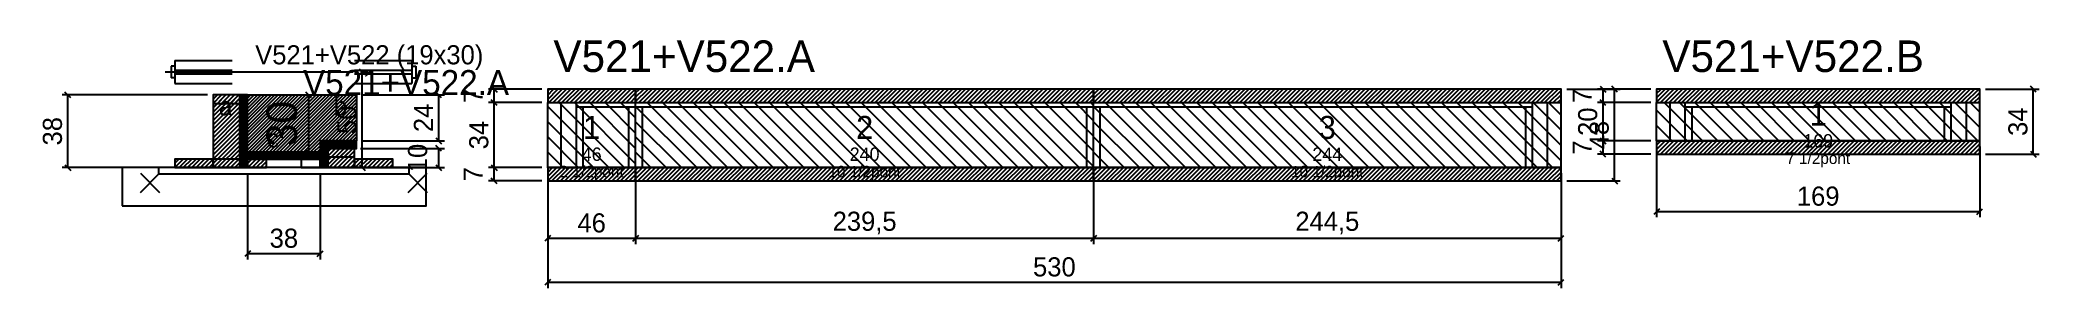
# Model space of a CAD drawing. Extents: x -69 to 977, y -97 to 33.
import ezdxf
from ezdxf.enums import TextEntityAlignment as Align

# ---------------------------------------------------------------- set-up
doc = ezdxf.new("R2010")
doc.units = 0
for name, color, linetype in [('5', 5, 'Continuous'), ('barrote', 126, 'Continuous'), ('CONCRETO', 251, 'Continuous'), ('COTA', 241, 'Continuous'), ('Cota Seção (2x)', 241, 'Continuous'), ('detalhes', 7, 'Continuous'), ('Hachura', 251, 'Continuous'), ('Madeira', 126, 'Continuous'), ('NOMENCLATURA', 7, 'Continuous'), ('Painéis', 200, 'Continuous'), ('presilha', 224, 'Continuous'), ('Reaproveitamento', 30, 'Continuous'), ('SARR_2.2x7', 40, 'Continuous'), ('SARR_3.5x7', 81, 'Continuous'), ('SCO-___-LAJ', 224, 'Continuous'), ('TENSOR', 224, 'Continuous'), ('texto', 7, 'Continuous'), ('Texto Seção', 7, 'Continuous')]:
    doc.layers.add(name, color=color, linetype=linetype)
doc.dimstyles.new('PAINEL', dxfattribs={"dimtxt": 10, "dimasz": 3, "dimexe": 3, "dimexo": 3, "dimgap": 3, "dimtad": 1, "dimblk": 'OBLIQUE', "dimblk1": 'OBLIQUE', "dimcen": 2.5, "dimclrd": 4, "dimclre": 4, "dimclrt": 240, "dimazin": 3, "dimtfac": 1, "dimtmove": 0, "dimatfit": 3})
doc.dimstyles.new('SECAO2X', dxfattribs={"dimtxt": 16, "dimasz": 3, "dimexe": 3, "dimexo": 3, "dimgap": 3, "dimtad": 1, "dimblk": 'OBLIQUE', "dimblk1": 'OBLIQUE', "dimcen": 2.5, "dimclrd": 4, "dimclre": 4, "dimclrt": 240, "dimazin": 3, "dimtfac": 1, "dimtmove": 0, "dimatfit": 3})

# ---------------------------------------------------------------- blocks, each defined once
blk = doc.blocks.new('_OBLIQUE')
at = {"color": 0, "linetype": 'BYBLOCK'}
blk.add_line((-0.5, -0.5), (0.5, 0.5), dxfattribs=at)

msp = doc.modelspace()

# ---------------------------------------------------------------- hatches: boundary and pattern name
at = {"layer": 'COTA'}
h = msp.add_hatch(dxfattribs=at)
h.set_pattern_fill('ANSI31', scale=0.4)
h.paths.add_polyline_path([(40, -26), (40, 4), (97, 4), (97, -20), (78, -20), (78, -26)])
h = msp.add_hatch(dxfattribs=at)
h.set_pattern_fill('ANSI31', scale=0.5)
h.paths.add_polyline_path([(197, 0), (243, 0), (243, 7), (197, 7)])
h = msp.add_hatch(dxfattribs=at)
h.set_pattern_fill('ANSI31', scale=0.5)
h.paths.add_polyline_path([(243, 0), (482.5, 0), (482.5, 7), (243, 7)])
h = msp.add_hatch(dxfattribs=at)
h.set_pattern_fill('ANSI31', scale=0.5)
h.paths.add_polyline_path([(482.5, 0), (727, 0), (727, 7), (482.5, 7)])
h = msp.add_hatch(dxfattribs=at)
h.set_pattern_fill('ANSI31', scale=0.5)
h.paths.add_polyline_path([(777, 0), (946, 0), (946, 7), (777, 7)])
h = msp.add_hatch(dxfattribs=at)
h.set_pattern_fill('ANSI31', scale=0.5)
h.paths.add_polyline_path([(777, -27), (946, -27), (946, -20), (777, -20)])
h = msp.add_hatch(dxfattribs=at)
h.set_pattern_fill('ANSI31', scale=0.5)
h.paths.add_polyline_path([(197, -41), (243, -41), (243, -34), (197, -34)])
h = msp.add_hatch(dxfattribs=at)
h.set_pattern_fill('ANSI31', scale=0.5)
h.paths.add_polyline_path([(243, -41), (482.5, -41), (482.5, -34), (243, -34)])
h = msp.add_hatch(dxfattribs=at)
h.set_pattern_fill('ANSI31', scale=0.5)
h.paths.add_polyline_path([(482.5, -41), (727, -41), (727, -34), (482.5, -34)])
at = {"layer": 'Hachura'}
h = msp.add_hatch(dxfattribs=at)
h.set_pattern_fill('ANSI31', scale=0.5)
h.paths.add_polyline_path([(22, -34), (36, -34), (36, 4), (22, 4)])
h = msp.add_hatch(dxfattribs=at)
h.set_pattern_fill('ANSI31', scale=0.5)
h.paths.add_polyline_path([(22, -0.4), (36, -0.4), (36, 4), (22, 4)])
h = msp.add_hatch(dxfattribs=at)
h.set_pattern_fill('SOLID')
h.paths.add_polyline_path([(36, -34), (40, -34), (40, 4), (36, 4)])
h = msp.add_hatch(dxfattribs=at)
h.set_pattern_fill('SOLID')
h.paths.add_polyline_path([(78, -24), (97, -24), (97, -20), (78, -20)])
h = msp.add_hatch(dxfattribs=at)
h.set_pattern_fill('ANSI31', scale=0.5)
h.paths.add_polyline_path([(2, -34), (22, -34), (22, -29.6), (2, -29.6)])
h = msp.add_hatch(dxfattribs=at)
h.set_pattern_fill('SOLID')
h.paths.add_polyline_path([(40, -29.6), (78, -29.6), (78, -26), (40, -26)])
h = msp.add_hatch(dxfattribs=at)
h.set_pattern_fill('ANSI31', scale=0.5)
h.paths.add_polyline_path([(40, -34), (50, -34), (50, -29.6), (40, -29.6)])
h = msp.add_hatch(dxfattribs=at)
h.set_pattern_fill('SOLID')
h.paths.add_polyline_path([(78, -34), (82, -34), (82, -24), (78, -24)])
h = msp.add_hatch(dxfattribs=at)
h.set_pattern_fill('ANSI31', scale=0.5)
h.paths.add_polyline_path([(82, -34), (96, -34), (96, -24), (82, -24)])
h = msp.add_hatch(dxfattribs=at)
h.set_pattern_fill('ANSI31', scale=0.5)
h.paths.add_polyline_path([(82, -28.4), (96, -28.4), (96, -24), (82, -24)])
h = msp.add_hatch(dxfattribs=at)
h.set_pattern_fill('ANSI31', scale=0.5)
h.paths.add_polyline_path([(96, -34), (116, -34), (116, -29.6), (96, -29.6)])

# ---------------------------------------------------------------- linework, layer by layer
for p, q in [((2, 22), (32, 22)), ((2, 22), (2, 10)), ((96, 22), (126, 22)), ((126, 22), (126, 10)), ((0, 19), (0, 13)), ((2, 19), (0, 19)), ((2, 13), (0, 13)), ((2, 17), (32, 17)), ((2, 15), (32, 15)), ((96, 17), (126, 17)), ((96, 15), (126, 15)), ((126, 19), (128, 19)), ((126, 13), (128, 13)), ((128, 19), (128, 13)), ((2, 10), (32, 10)), ((96, 10), (126, 10))]:
    msp.add_line(p, q)
at = {"layer": 'barrote'}
msp.add_lwpolyline([(-25.5, -54), (133.5, -54), (133.5, -34), (-25.5, -34)], close=True, dxfattribs=at)
at = {"layer": 'CONCRETO'}
msp.add_lwpolyline([(40, -26), (40, 4), (97, 4), (97, -20), (78, -20), (78, -26)], close=True, dxfattribs=at)
at = {"layer": 'Madeira'}
for points in [[(22, -34), (36, -34), (36, 4), (22, 4)], [(22, -0.4), (36, -0.4), (36, 4), (22, 4)], [(2, -34), (22, -34), (22, -29.6), (2, -29.6)], [(22, -34), (36, -34), (36, -29.6), (22, -29.6)], [(40, -34), (50, -34), (50, -29.6), (40, -29.6)], [(68, -34), (78, -34), (78, -29.6), (68, -29.6)], [(82, -34), (96, -34), (96, -24), (82, -24)], [(82, -28.4), (96, -28.4), (96, -24), (82, -24)], [(96, -34), (116, -34), (116, -29.6), (96, -29.6)]]:
    msp.add_lwpolyline(points, close=True, dxfattribs=at)
at = {"layer": 'Painéis'}
for p, q in [((197, 0), (243, 0)), ((197, -34), (197, 0)), ((243, -34), (243, 0)), ((243, -34), (243, 0)), ((243, 0), (482.5, 0)), ((243, -34), (243, 0)), ((482.5, -34), (482.5, 0)), ((482.5, -34), (482.5, 0)), ((482.5, 0), (727, 0)), ((482.5, -34), (482.5, 0)), ((727, -34), (727, 0)), ((777, 0), (946, 0)), ((777, -20), (777, 0)), ((946, -20), (946, 0)), ((777, -20), (946, -20)), ((197, -34), (243, -34)), ((243, -34), (482.5, -34)), ((482.5, -34), (727, -34))]:
    msp.add_line(p, q, dxfattribs=at)
for points in [[(36, -34), (40, -34), (40, 4), (36, 4)], [(78, -24), (97, -24), (97, -20), (78, -20)], [(40, -29.6), (78, -29.6), (78, -26), (40, -26)], [(78, -34), (82, -34), (82, -24), (78, -24)]]:
    msp.add_lwpolyline(points, close=True, dxfattribs=at)
at = {"layer": 'presilha'}
for p, q in [((-16, -47), (-6, -37)), ((-16, -37), (-6, -47)), ((124, -47), (134, -37)), ((124, -37), (134, -47))]:
    msp.add_line(p, q, dxfattribs=at)
at = {"layer": 'Reaproveitamento', "color": 30}
for p, q in [((237, -34), (203, 0)), ((243, -32), (211, 0)), ((243, -24), (219, 0)), ((243, -16), (227, 0)), ((243, -8), (235, 0)), ((243, 0), (243, 0)), ((283, -34), (249, 0)), ((291, -34), (257, 0)), ((299, -34), (265, 0)), ((307, -34), (273, 0)), ((315, -34), (281, 0)), ((323, -34), (289, 0)), ((331, -34), (297, 0)), ((339, -34), (305, 0)), ((347, -34), (313, 0)), ((355, -34), (321, 0)), ((363, -34), (329, 0)), ((371, -34), (337, 0)), ((379, -34), (345, 0)), ((387, -34), (353, 0)), ((395, -34), (361, 0)), ((403, -34), (369, 0)), ((411, -34), (377, 0)), ((419, -34), (385, 0)), ((427, -34), (393, 0)), ((435, -34), (401, 0)), ((443, -34), (409, 0)), ((451, -34), (417, 0)), ((459, -34), (425, 0)), ((467, -34), (433, 0)), ((475, -34), (441, 0)), ((482.5, -33.5), (449, 0)), ((482.5, -25.5), (457, 0)), ((482.5, -17.5), (465, 0)), ((482.5, -9.5), (473, 0)), ((482.5, -1.5), (481, 0)), ((522.5, -34), (488.5, 0)), ((530.5, -34), (496.5, 0)), ((538.5, -34), (504.5, 0)), ((546.5, -34), (512.5, 0)), ((554.5, -34), (520.5, 0)), ((562.5, -34), (528.5, 0)), ((570.5, -34), (536.5, 0)), ((578.5, -34), (544.5, 0)), ((586.5, -34), (552.5, 0)), ((594.5, -34), (560.5, 0)), ((602.5, -34), (568.5, 0)), ((610.5, -34), (576.5, 0)), ((618.5, -34), (584.5, 0)), ((626.5, -34), (592.5, 0)), ((634.5, -34), (600.5, 0)), ((642.5, -34), (608.5, 0)), ((650.5, -34), (616.5, 0)), ((658.5, -34), (624.5, 0)), ((666.5, -34), (632.5, 0)), ((674.5, -34), (640.5, 0)), ((682.5, -34), (648.5, 0)), ((690.5, -34), (656.5, 0)), ((698.5, -34), (664.5, 0)), ((706.5, -34), (672.5, 0)), ((714.5, -34), (680.5, 0)), ((722.5, -34), (688.5, 0)), ((727, -30.5), (696.5, 0)), ((727, -22.5), (704.5, 0)), ((727, -14.5), (712.5, 0)), ((727, -6.5), (720.5, 0)), ((801, -20), (781, 0)), ((809, -20), (789, 0)), ((817, -20), (797, 0)), ((825, -20), (805, 0)), ((833, -20), (813, 0)), ((841, -20), (821, 0)), ((849, -20), (829, 0)), ((857, -20), (837, 0)), ((865, -20), (845, 0)), ((873, -20), (853, 0)), ((881, -20), (861, 0)), ((889, -20), (869, 0)), ((897, -20), (877, 0)), ((905, -20), (885, 0)), ((913, -20), (893, 0)), ((921, -20), (901, 0)), ((929, -20), (909, 0)), ((937, -20), (917, 0)), ((945, -20), (925, 0)), ((946, -13), (933, 0)), ((946, -5), (941, 0)), ((229, -34), (197, -2)), ((221, -34), (197, -10)), ((275, -34), (243, -2)), ((267, -34), (243, -10)), ((514.5, -34), (482.5, -2)), ((506.5, -34), (482.5, -10)), ((793, -20), (777, -4)), ((213, -34), (197, -18)), ((259, -34), (243, -18)), ((498.5, -34), (482.5, -18)), ((785, -20), (777, -12)), ((777, -20), (777, -20)), ((205, -34), (197, -26)), ((251, -34), (243, -26)), ((490.5, -34), (482.5, -26)), ((197, -34), (197, -34)), ((243, -34), (243, -34)), ((482.5, -34), (482.5, -34))]:
    msp.add_line(p, q, dxfattribs=at)
at = {"layer": 'SARR_2.2x7'}
for p, q in [((204, -34), (204, 0)), ((720, -34), (720, 0)), ((784, -20), (784, 0)), ((939, -20), (939, 0)), ((212, -2.2), (243, -2.2)), ((243, -2.2), (482.5, -2.2)), ((482.5, -2.2), (712, -2.2)), ((792, -2.2), (931, -2.2))]:
    msp.add_line(p, q, dxfattribs=at)
at = {"layer": 'SARR_3.5x7'}
for p, q in [((212, -34), (212, 0)), ((243, -34), (243, 0)), ((243, -34), (243, 0)), ((482.5, -34), (482.5, 0)), ((482.5, -34), (482.5, 0)), ((712, -34), (712, 0)), ((792, -20), (792, 0)), ((931, -20), (931, 0)), ((215.5, -34), (215.5, -2.2)), ((239.5, -34), (239.5, -2.2)), ((246.5, -34), (246.5, -2.2)), ((479, -34), (479, -2.2)), ((486, -34), (486, -2.2)), ((708.5, -34), (708.5, -2.2)), ((795.5, -20), (795.5, -2.2)), ((927.5, -20), (927.5, -2.2)), ((792, -20), (795.5, -20)), ((927.5, -20), (931, -20)), ((212, -34), (215.5, -34)), ((239.5, -34), (243, -34)), ((243, -34), (246.5, -34)), ((479, -34), (482.5, -34)), ((482.5, -34), (486, -34)), ((708.5, -34), (712, -34))]:
    msp.add_line(p, q, dxfattribs=at)
at = {"layer": 'SCO-___-LAJ'}
for points in [[(197, 0), (243, 0), (243, 7), (197, 7)], [(243, 0), (482.5, 0), (482.5, 7), (243, 7)], [(482.5, 0), (727, 0), (727, 7), (482.5, 7)], [(777, 0), (946, 0), (946, 7), (777, 7)], [(777, -27), (946, -27), (946, -20), (777, -20)], [(-6.5, -37.2), (124.5, -37.2), (124.5, -34), (-6.5, -34)], [(197, -41), (243, -41), (243, -34), (197, -34)], [(243, -41), (482.5, -41), (482.5, -34), (243, -34)], [(482.5, -41), (727, -41), (727, -34), (482.5, -34)]]:
    msp.add_lwpolyline(points, close=True, dxfattribs=at)
at = {"layer": 'TENSOR'}
msp.add_line((-3, 16), (95, 16), dxfattribs=at)

# ---------------------------------------------------------------- texts
at = {"layer": '5'}
for s, height, p in [('1', 12, (861.5, -6)), ('1', 12, (220, -13)), ('2', 12, (362.75, -13)), ('3', 12, (604.75, -13)), ('169', 7, (861.5, -20)), ('46', 7, (220, -27)), ('240', 7, (362.75, -27)), ('244', 7, (604.75, -27))]:
    msp.add_text(s, height=height, dxfattribs=at).set_placement(p, align=Align.MIDDLE_CENTER)
at = {"layer": 'detalhes'}
for s, p in [('a', (25, -6.7)), ('b', (85, -6.7)), ('c', (50, -23.5))]:
    msp.add_text(s, height=9.6, dxfattribs=at).set_placement(p)
at = {"layer": 'NOMENCLATURA'}
for s, p in [('V521+V522.A', (200, 16)), ('V521+V522.B', (780, 16))]:
    msp.add_text(s, height=16.5, dxfattribs=at).set_placement(p)
at = {"layer": 'texto', "char_height": 6, "attachment_point": 5}
for s, insert in [('7 1/2pont', (861.5, -30)), ('2 1/2pont', (220, -37)), ('10 1/2pont', (362.75, -37)), ('10 1/2pont', (604.75, -37))]:
    msp.add_mtext(s, dxfattribs=dict(at, insert=insert))
at = {"layer": 'Texto Seção'}
for s, height, p in [('V521+V522 (19x30)', 10, (44, 20)), ('V521+V522.A', 13, (69, 4))]:
    msp.add_text(s, height=height, dxfattribs=at).set_placement(p)

# ---------------------------------------------------------------- dimensions: what is measured, and where the dimension line sits
at = {"layer": 'COTA'}
for base, p1, p2 in [((100, -34), (96, -34), (96, 16)), ((-54, -34), (2, -34), (22, 4)), ((140, -20), (97, -20), (97, 4)), ((169, 0), (197, 0), (197, 7)), ((169, -34), (197, -34), (197, 0)), ((755, -41), (727, -41), (727, 7)), ((749, 0), (777, 0), (777, 7)), ((749, -20), (777, -20), (777, 0)), ((974, -27), (946, -27), (946, 7)), ((749, -27), (777, -27), (777, -20)), ((140, -34), (96, -34), (96, -24)), ((169, -41), (197, -41), (197, -34))]:
    msp.add_linear_dim(base=base, p1=p1, p2=p2, angle=90, dimstyle='PAINEL', dxfattribs=at).render()
for base, p1, p2 in [((777, -57), (777, -20), (946, -20)), ((40, -79), (40, -34), (78, -34)), ((197, -71), (197, -34), (243, -34)), ((197, -94), (197, -34), (727, -34)), ((243, -71), (243, -34), (482.5, -34)), ((482.5, -71), (482.5, -34), (727, -34))]:
    msp.add_linear_dim(base=base, p1=p1, p2=p2, dimstyle='PAINEL', dxfattribs=at).render()
at = {"layer": 'Cota Seção (2x)'}
msp.add_linear_dim(base=(72, -26), p1=(40, -26), p2=(40, 4), angle=90, dimstyle='SECAO2X', dxfattribs=at).render()

doc.saveas('drawing.dxf')
